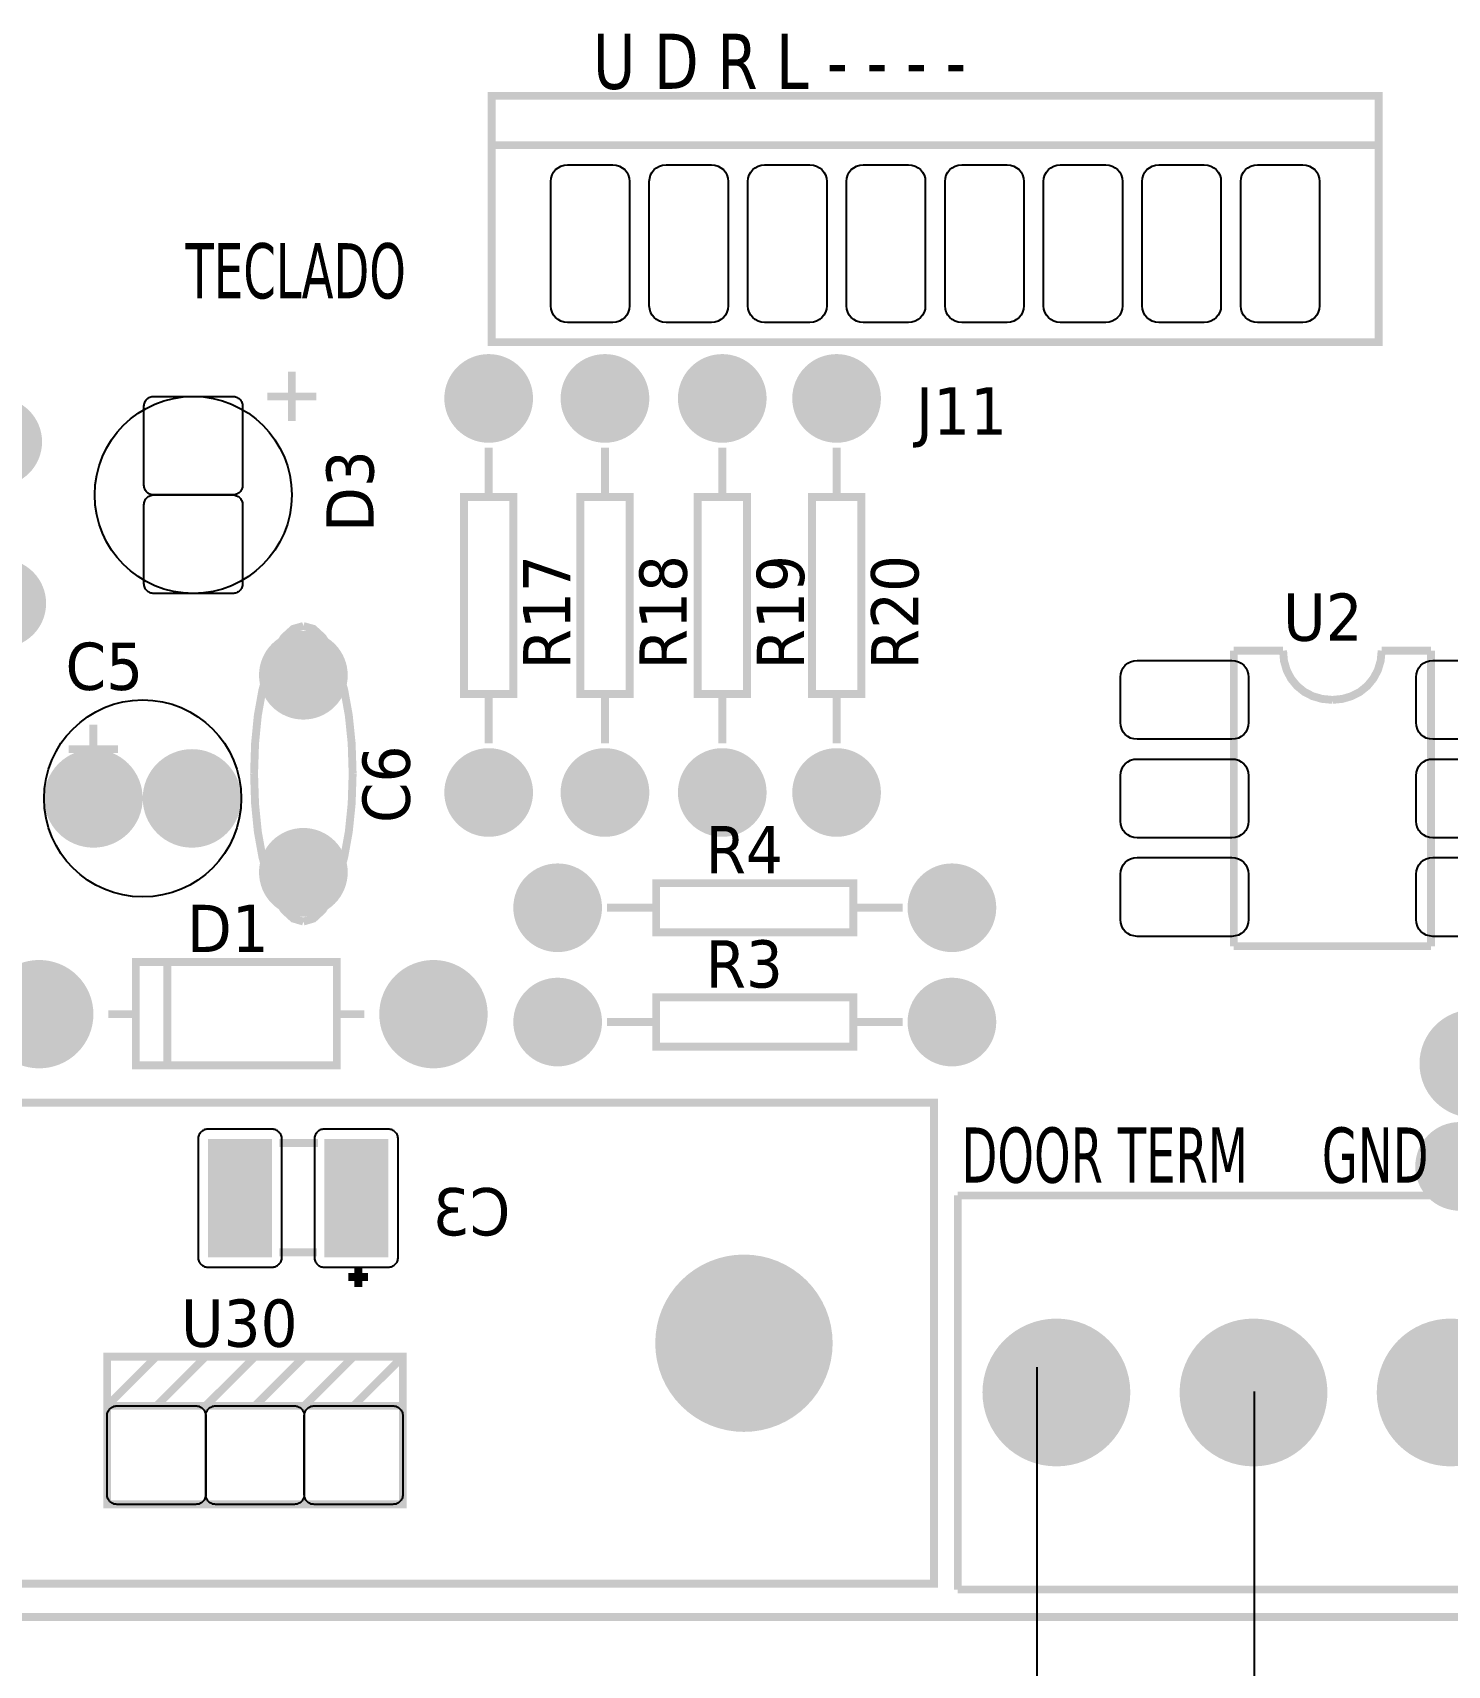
# Model space of a CAD drawing. Header units: millimetres. Extents: x 123.5 to 144.3, y 105.4 to 121.6.
# Drawn here: x 128.604 to 130.757, y 109.241 to 111.727 of the extents above; entities that cross this region are included whole.
import ezdxf

# ---------------------------------------------------------------- set-up
doc = ezdxf.new("R2010")
doc.units = ezdxf.units.MM
doc.layers.add('DESC', color=250, linetype='Continuous')
doc.layers.add('WIRES', color=7, linetype='Continuous')
doc.styles.get("Standard").update_dxf_attribs({"font": 'tahoma.ttf'})

# ---------------------------------------------------------------- blocks, each defined once
blk = doc.blocks.new('RPAD')
blk.add_trace([(-0.5, -0.5), (-0.5, 0.5), (0.5, -0.5), (0.5, 0.5)])
blk = doc.blocks.new('EPAD')
at = {"const_width": 0.5}
blk.add_lwpolyline([(-0.25, 0, 1), (0.25, 0, 1)], format="xyb", close=True, dxfattribs=at)
blk = doc.blocks.new('TarIncu')
at = {"const_width": 0.008}
for points in [[(128.0244, 112.5934), (132.4049, 112.5934), (132.4049, 116.2458), (128.0244, 116.2458), (128.0244, 112.5934)], [(128.0244, 112.5934), (132.4049, 112.5934), (132.4049, 116.2458), (128.0244, 116.2458), (128.0244, 112.5934)], [(128.0244, 112.5934), (132.4049, 112.5934), (132.4049, 116.2458), (128.0244, 116.2458), (128.0244, 112.5934)], [(129.4924, 113.8875), (130.3924, 113.8875), (130.3924, 114.1375), (129.4924, 114.1375), (129.4924, 113.8875)], [(129.4924, 113.8875), (130.3924, 113.8875), (130.3924, 114.1375), (129.4924, 114.1375), (129.4924, 113.8875)], [(129.4924, 113.8875), (130.3924, 113.8875), (130.3924, 114.1375), (129.4924, 114.1375), (129.4924, 113.8875)], [(129.4924, 114.0875), (130.3924, 114.0875)], [(129.4924, 114.0875), (130.3924, 114.0875)], [(129.4924, 114.0875), (130.3924, 114.0875)], [(129.2897, 113.8574), (129.2897, 113.8074)], [(129.2897, 113.8574), (129.2897, 113.8074)], [(129.2897, 113.8574), (129.2897, 113.8074)], [(129.3147, 113.8324), (129.2647, 113.8324)], [(129.3147, 113.8324), (129.2647, 113.8324)], [(129.3147, 113.8324), (129.2647, 113.8324)], [(129.4894, 113.7804), (129.4894, 113.7304)], [(129.4894, 113.7804), (129.4894, 113.7304)], [(129.4894, 113.7804), (129.4894, 113.7304)], [(129.6074, 113.7804), (129.6074, 113.7304)], [(129.6074, 113.7804), (129.6074, 113.7304)], [(129.6074, 113.7804), (129.6074, 113.7304)], [(129.7264, 113.7804), (129.7264, 113.7304)], [(129.7264, 113.7804), (129.7264, 113.7304)], [(129.7264, 113.7804), (129.7264, 113.7304)], [(129.8424, 113.7804), (129.8424, 113.7304)], [(129.8424, 113.7804), (129.8424, 113.7304)], [(129.8424, 113.7804), (129.8424, 113.7304)], [(129.4644, 113.5304), (129.5144, 113.5304), (129.5144, 113.7304), (129.4644, 113.7304), (129.4644, 113.5304)], [(129.4644, 113.5304), (129.5144, 113.5304), (129.5144, 113.7304), (129.4644, 113.7304), (129.4644, 113.5304)], [(129.4644, 113.5304), (129.5144, 113.5304), (129.5144, 113.7304), (129.4644, 113.7304), (129.4644, 113.5304)], [(129.5824, 113.5304), (129.6324, 113.5304), (129.6324, 113.7304), (129.5824, 113.7304), (129.5824, 113.5304)], [(129.5824, 113.5304), (129.6324, 113.5304), (129.6324, 113.7304), (129.5824, 113.7304), (129.5824, 113.5304)], [(129.5824, 113.5304), (129.6324, 113.5304), (129.6324, 113.7304), (129.5824, 113.7304), (129.5824, 113.5304)], [(129.7014, 113.5304), (129.7514, 113.5304), (129.7514, 113.7304), (129.7014, 113.7304), (129.7014, 113.5304)], [(129.7014, 113.5304), (129.7514, 113.5304), (129.7514, 113.7304), (129.7014, 113.7304), (129.7014, 113.5304)], [(129.7014, 113.5304), (129.7514, 113.5304), (129.7514, 113.7304), (129.7014, 113.7304), (129.7014, 113.5304)], [(129.8174, 113.5304), (129.8674, 113.5304), (129.8674, 113.7304), (129.8174, 113.7304), (129.8174, 113.5304)], [(129.8174, 113.5304), (129.8674, 113.5304), (129.8674, 113.7304), (129.8174, 113.7304), (129.8174, 113.5304)], [(129.8174, 113.5304), (129.8674, 113.5304), (129.8674, 113.7304), (129.8174, 113.7304), (129.8174, 113.5304)], [(129.3014, 113.5994), (129.2912, 113.5965), (129.2817, 113.5879), (129.2732, 113.5744), (129.2659, 113.5563), (129.2598, 113.5342), (129.2552, 113.5087), (129.2524, 113.4803), (129.2514, 113.4494)], [(129.3014, 113.5994), (129.2912, 113.5965), (129.2817, 113.5879), (129.2732, 113.5744), (129.2659, 113.5563), (129.2598, 113.5342), (129.2552, 113.5087), (129.2524, 113.4803), (129.2514, 113.4494)], [(129.3014, 113.5994), (129.2912, 113.5965), (129.2817, 113.5879), (129.2732, 113.5744), (129.2659, 113.5563), (129.2598, 113.5342), (129.2552, 113.5087), (129.2524, 113.4803), (129.2514, 113.4494)], [(129.3014, 113.5994), (129.3116, 113.5965), (129.321, 113.5879), (129.3295, 113.5744), (129.3369, 113.5563), (129.3429, 113.5342), (129.3475, 113.5087), (129.3504, 113.4803), (129.3514, 113.4494)], [(129.3014, 113.5994), (129.3116, 113.5965), (129.321, 113.5879), (129.3295, 113.5744), (129.3369, 113.5563), (129.3429, 113.5342), (129.3475, 113.5087), (129.3504, 113.4803), (129.3514, 113.4494)], [(129.3014, 113.5994), (129.3116, 113.5965), (129.321, 113.5879), (129.3295, 113.5744), (129.3369, 113.5563), (129.3429, 113.5342), (129.3475, 113.5087), (129.3504, 113.4803), (129.3514, 113.4494)], [(130.2454, 113.5744), (130.2954, 113.5744)], [(130.2454, 113.5744), (130.2454, 113.2744)], [(130.2454, 113.5744), (130.2954, 113.5744)], [(130.2454, 113.5744), (130.2454, 113.2744)], [(130.2454, 113.5744), (130.2954, 113.5744)], [(130.2454, 113.5744), (130.2454, 113.2744)], [(130.3454, 113.5244), (130.3349, 113.5254), (130.3253, 113.5282), (130.3168, 113.5326), (130.3095, 113.5386), (130.3035, 113.5459), (130.2991, 113.5544), (130.2963, 113.564), (130.2954, 113.5744)], [(130.3454, 113.5244), (130.3349, 113.5254), (130.3253, 113.5282), (130.3168, 113.5326), (130.3095, 113.5386), (130.3035, 113.5459), (130.2991, 113.5544), (130.2963, 113.564), (130.2954, 113.5744)], [(130.3454, 113.5244), (130.3349, 113.5254), (130.3253, 113.5282), (130.3168, 113.5326), (130.3095, 113.5386), (130.3035, 113.5459), (130.2991, 113.5544), (130.2963, 113.564), (130.2954, 113.5744)], [(130.3454, 113.5244), (130.3556, 113.5254), (130.365, 113.5282), (130.3735, 113.5326), (130.3809, 113.5386), (130.3869, 113.5459), (130.3915, 113.5544), (130.3944, 113.564), (130.3954, 113.5744)], [(130.3454, 113.5244), (130.3556, 113.5254), (130.365, 113.5282), (130.3735, 113.5326), (130.3809, 113.5386), (130.3869, 113.5459), (130.3915, 113.5544), (130.3944, 113.564), (130.3954, 113.5744)], [(130.3454, 113.5244), (130.3556, 113.5254), (130.365, 113.5282), (130.3735, 113.5326), (130.3809, 113.5386), (130.3869, 113.5459), (130.3915, 113.5544), (130.3944, 113.564), (130.3954, 113.5744)], [(130.3954, 113.5744), (130.4454, 113.5744)], [(130.3954, 113.5744), (130.4454, 113.5744)], [(130.3954, 113.5744), (130.4454, 113.5744)], [(130.4454, 113.5744), (130.4454, 113.2744)], [(130.4454, 113.5744), (130.4454, 113.2744)], [(130.4454, 113.5744), (130.4454, 113.2744)], [(129.4894, 113.5304), (129.4894, 113.4804)], [(129.4894, 113.5304), (129.4894, 113.4804)], [(129.4894, 113.5304), (129.4894, 113.4804)], [(129.6074, 113.5304), (129.6074, 113.4804)], [(129.6074, 113.5304), (129.6074, 113.4804)], [(129.6074, 113.5304), (129.6074, 113.4804)], [(129.7264, 113.5304), (129.7264, 113.4804)], [(129.7264, 113.5304), (129.7264, 113.4804)], [(129.7264, 113.5304), (129.7264, 113.4804)], [(129.8424, 113.5304), (129.8424, 113.4804)], [(129.8424, 113.5304), (129.8424, 113.4804)], [(129.8424, 113.5304), (129.8424, 113.4804)], [(129.0884, 113.4994), (129.0884, 113.4494)], [(129.0884, 113.4994), (129.0884, 113.4494)], [(129.0884, 113.4994), (129.0884, 113.4494)], [(129.0634, 113.4744), (129.1134, 113.4744)], [(129.0634, 113.4744), (129.1134, 113.4744)], [(129.0634, 113.4744), (129.1134, 113.4744)], [(129.3014, 113.2994), (129.2912, 113.3024), (129.2817, 113.3111), (129.2732, 113.3247), (129.2659, 113.3429), (129.2598, 113.3651), (129.2552, 113.3906), (129.2524, 113.4189), (129.2514, 113.4494)], [(129.3014, 113.2994), (129.2912, 113.3024), (129.2817, 113.3111), (129.2732, 113.3247), (129.2659, 113.3429), (129.2598, 113.3651), (129.2552, 113.3906), (129.2524, 113.4189), (129.2514, 113.4494)], [(129.3014, 113.2994), (129.2912, 113.3024), (129.2817, 113.3111), (129.2732, 113.3247), (129.2659, 113.3429), (129.2598, 113.3651), (129.2552, 113.3906), (129.2524, 113.4189), (129.2514, 113.4494)], [(129.3014, 113.2994), (129.3116, 113.3024), (129.321, 113.3111), (129.3295, 113.3247), (129.3369, 113.3429), (129.3429, 113.3651), (129.3475, 113.3906), (129.3504, 113.4189), (129.3514, 113.4494)], [(129.3014, 113.2994), (129.3116, 113.3024), (129.321, 113.3111), (129.3295, 113.3247), (129.3369, 113.3429), (129.3429, 113.3651), (129.3475, 113.3906), (129.3504, 113.4189), (129.3514, 113.4494)], [(129.3014, 113.2994), (129.3116, 113.3024), (129.321, 113.3111), (129.3295, 113.3247), (129.3369, 113.3429), (129.3429, 113.3651), (129.3475, 113.3906), (129.3504, 113.4189), (129.3514, 113.4494)], [(129.6594, 113.2884), (129.8594, 113.2884), (129.8594, 113.3384), (129.6594, 113.3384), (129.6594, 113.2884)], [(129.6594, 113.2884), (129.8594, 113.2884), (129.8594, 113.3384), (129.6594, 113.3384), (129.6594, 113.2884)], [(129.6594, 113.2884), (129.8594, 113.2884), (129.8594, 113.3384), (129.6594, 113.3384), (129.6594, 113.2884)], [(129.6094, 113.3134), (129.6594, 113.3134)], [(129.6094, 113.3134), (129.6594, 113.3134)], [(129.6094, 113.3134), (129.6594, 113.3134)], [(129.8594, 113.3134), (129.9094, 113.3134)], [(129.8594, 113.3134), (129.9094, 113.3134)], [(129.8594, 113.3134), (129.9094, 113.3134)], [(130.2454, 113.2744), (130.4454, 113.2744)], [(130.2454, 113.2744), (130.4454, 113.2744)], [(130.2454, 113.2744), (130.4454, 113.2744)], [(129.1314, 113.1534), (129.3354, 113.1534), (129.3354, 113.2584), (129.1314, 113.2584), (129.1314, 113.1534)], [(129.1314, 113.1534), (129.3354, 113.1534), (129.3354, 113.2584), (129.1314, 113.2584), (129.1314, 113.1534)], [(129.1314, 113.1534), (129.3354, 113.1534), (129.3354, 113.2584), (129.1314, 113.2584), (129.1314, 113.1534)], [(129.1634, 113.2574), (129.1634, 113.1544)], [(129.1634, 113.2574), (129.1634, 113.1544)], [(129.1634, 113.2574), (129.1634, 113.1544)], [(129.6594, 113.1724), (129.8594, 113.1724), (129.8594, 113.2224), (129.6594, 113.2224), (129.6594, 113.1724)], [(129.6594, 113.1724), (129.8594, 113.1724), (129.8594, 113.2224), (129.6594, 113.2224), (129.6594, 113.1724)], [(129.6594, 113.1724), (129.8594, 113.1724), (129.8594, 113.2224), (129.6594, 113.2224), (129.6594, 113.1724)], [(129.1034, 113.2054), (129.1314, 113.2054)], [(129.1034, 113.2054), (129.1314, 113.2054)], [(129.1034, 113.2054), (129.1314, 113.2054)], [(129.3354, 113.2054), (129.3634, 113.2054)], [(129.3354, 113.2054), (129.3634, 113.2054)], [(129.3354, 113.2054), (129.3634, 113.2054)], [(129.6094, 113.1974), (129.6594, 113.1974)], [(129.6094, 113.1974), (129.6594, 113.1974)], [(129.6094, 113.1974), (129.6594, 113.1974)], [(129.8594, 113.1974), (129.9094, 113.1974)], [(129.8594, 113.1974), (129.9094, 113.1974)], [(129.8594, 113.1974), (129.9094, 113.1974)], [(128.5633, 112.6273), (129.9413, 112.6273), (129.9413, 113.1155), (128.5633, 113.1155), (128.5633, 112.6273)], [(128.5633, 112.6273), (129.9413, 112.6273), (129.9413, 113.1155), (128.5633, 113.1155), (128.5633, 112.6273)], [(128.5633, 112.6273), (129.9413, 112.6273), (129.9413, 113.1155), (128.5633, 113.1155), (128.5633, 112.6273)], [(129.2771, 113.0746), (129.3161, 113.0746)], [(129.2771, 113.0746), (129.3161, 113.0746)], [(129.2771, 113.0746), (129.3161, 113.0746)], [(129.9654, 113.0214), (129.9654, 112.6214)], [(130.7654, 113.0214), (130.7654, 112.6214), (129.9654, 112.6214)], [(129.9654, 113.0214), (130.7654, 113.0214)], [(129.9654, 113.0214), (129.9654, 112.6214)], [(130.7654, 113.0214), (130.7654, 112.6214), (129.9654, 112.6214)], [(129.9654, 113.0214), (130.7654, 113.0214)], [(129.9654, 113.0214), (129.9654, 112.6214)], [(130.7654, 113.0214), (130.7654, 112.6214), (129.9654, 112.6214)], [(129.9654, 113.0214), (130.7654, 113.0214)], [(129.2771, 112.9636), (129.3151, 112.9636)], [(129.2771, 112.9636), (129.3151, 112.9636)], [(129.2771, 112.9636), (129.3151, 112.9636)], [(129.3471, 112.9386), (129.3671, 112.9386)], [(129.3471, 112.9386), (129.3671, 112.9386)], [(129.3471, 112.9386), (129.3671, 112.9386)], [(129.3571, 112.9486), (129.3571, 112.9286)], [(129.3571, 112.9486), (129.3571, 112.9286)], [(129.3571, 112.9486), (129.3571, 112.9286)], [(129.1023, 112.8078), (129.1023, 112.8578), (129.4023, 112.8578), (129.4023, 112.8078)], [(129.1023, 112.8078), (129.1523, 112.8578)], [(129.1023, 112.8078), (129.1023, 112.8578), (129.4023, 112.8578), (129.4023, 112.8078)], [(129.1023, 112.8078), (129.1523, 112.8578)], [(129.1023, 112.8078), (129.1023, 112.8578), (129.4023, 112.8578), (129.4023, 112.8078)], [(129.1023, 112.8078), (129.1523, 112.8578)], [(129.1523, 112.8078), (129.2023, 112.8578)], [(129.1523, 112.8078), (129.2023, 112.8578)], [(129.1523, 112.8078), (129.2023, 112.8578)], [(129.2023, 112.8078), (129.2523, 112.8578)], [(129.2023, 112.8078), (129.2523, 112.8578)], [(129.2023, 112.8078), (129.2523, 112.8578)], [(129.2523, 112.8078), (129.3023, 112.8578)], [(129.2523, 112.8078), (129.3023, 112.8578)], [(129.2523, 112.8078), (129.3023, 112.8578)], [(129.3023, 112.8078), (129.3523, 112.8578)], [(129.3023, 112.8078), (129.3523, 112.8578)], [(129.3023, 112.8078), (129.3523, 112.8578)], [(129.3523, 112.8078), (129.4023, 112.8578)], [(129.3523, 112.8078), (129.4023, 112.8578)], [(129.3523, 112.8078), (129.4023, 112.8578)], [(129.1023, 112.7078), (129.4023, 112.7078), (129.4023, 112.8078), (129.1023, 112.8078), (129.1023, 112.7078)], [(129.1023, 112.7078), (129.4023, 112.7078), (129.4023, 112.8078), (129.1023, 112.8078), (129.1023, 112.7078)], [(129.1023, 112.7078), (129.4023, 112.7078), (129.4023, 112.8078), (129.1023, 112.8078), (129.1023, 112.7078)]]:
    blk.add_lwpolyline(points, dxfattribs=at)
for points in [[(129.5694, 114.0675), (129.6154, 114.0675), (129.6189, 114.0672), (129.6221, 114.0662), (129.625, 114.0646), (129.6275, 114.0626), (129.6296, 114.0601), (129.6311, 114.0572), (129.6321, 114.054), (129.6324, 114.0505), (129.6324, 113.9245), (129.6321, 113.921), (129.6311, 113.9178), (129.6296, 113.9149), (129.6275, 113.9124), (129.625, 113.9104), (129.6221, 113.9088), (129.6189, 113.9078), (129.6154, 113.9075), (129.5694, 113.9075), (129.5659, 113.9078), (129.5627, 113.9088), (129.5598, 113.9104), (129.5573, 113.9124), (129.5553, 113.9149), (129.5537, 113.9178), (129.5528, 113.921), (129.5524, 113.9245), (129.5524, 114.0505), (129.5528, 114.054), (129.5537, 114.0572), (129.5553, 114.0601), (129.5573, 114.0626), (129.5598, 114.0646), (129.5627, 114.0662), (129.5659, 114.0672), (129.5694, 114.0675)], [(129.6694, 114.0675), (129.7154, 114.0675), (129.7189, 114.0672), (129.7221, 114.0662), (129.725, 114.0646), (129.7275, 114.0626), (129.7296, 114.0601), (129.7311, 114.0572), (129.7321, 114.054), (129.7324, 114.0505), (129.7324, 113.9245), (129.7321, 113.921), (129.7311, 113.9178), (129.7296, 113.9149), (129.7275, 113.9124), (129.725, 113.9104), (129.7221, 113.9088), (129.7189, 113.9078), (129.7154, 113.9075), (129.6694, 113.9075), (129.6659, 113.9078), (129.6627, 113.9088), (129.6598, 113.9104), (129.6573, 113.9124), (129.6553, 113.9149), (129.6537, 113.9178), (129.6528, 113.921), (129.6524, 113.9245), (129.6524, 114.0505), (129.6528, 114.054), (129.6537, 114.0572), (129.6553, 114.0601), (129.6573, 114.0626), (129.6598, 114.0646), (129.6627, 114.0662), (129.6659, 114.0672), (129.6694, 114.0675)], [(129.7694, 114.0675), (129.8154, 114.0675), (129.8189, 114.0672), (129.8221, 114.0662), (129.825, 114.0646), (129.8275, 114.0626), (129.8296, 114.0601), (129.8311, 114.0572), (129.8321, 114.054), (129.8324, 114.0505), (129.8324, 113.9245), (129.8321, 113.921), (129.8311, 113.9178), (129.8296, 113.9149), (129.8275, 113.9124), (129.825, 113.9104), (129.8221, 113.9088), (129.8189, 113.9078), (129.8154, 113.9075), (129.7694, 113.9075), (129.7659, 113.9078), (129.7627, 113.9088), (129.7598, 113.9104), (129.7573, 113.9124), (129.7553, 113.9149), (129.7537, 113.9178), (129.7528, 113.921), (129.7524, 113.9245), (129.7524, 114.0505), (129.7528, 114.054), (129.7537, 114.0572), (129.7553, 114.0601), (129.7573, 114.0626), (129.7598, 114.0646), (129.7627, 114.0662), (129.7659, 114.0672), (129.7694, 114.0675)], [(129.8694, 114.0675), (129.9154, 114.0675), (129.9189, 114.0672), (129.9221, 114.0662), (129.925, 114.0646), (129.9275, 114.0626), (129.9296, 114.0601), (129.9311, 114.0572), (129.9321, 114.054), (129.9324, 114.0505), (129.9324, 113.9245), (129.9321, 113.921), (129.9311, 113.9178), (129.9296, 113.9149), (129.9275, 113.9124), (129.925, 113.9104), (129.9221, 113.9088), (129.9189, 113.9078), (129.9154, 113.9075), (129.8694, 113.9075), (129.8659, 113.9078), (129.8627, 113.9088), (129.8598, 113.9104), (129.8573, 113.9124), (129.8553, 113.9149), (129.8537, 113.9178), (129.8528, 113.921), (129.8524, 113.9245), (129.8524, 114.0505), (129.8528, 114.054), (129.8537, 114.0572), (129.8553, 114.0601), (129.8573, 114.0626), (129.8598, 114.0646), (129.8627, 114.0662), (129.8659, 114.0672), (129.8694, 114.0675)], [(129.9694, 114.0675), (130.0154, 114.0675), (130.0189, 114.0672), (130.0221, 114.0662), (130.025, 114.0646), (130.0275, 114.0626), (130.0296, 114.0601), (130.0311, 114.0572), (130.0321, 114.054), (130.0324, 114.0505), (130.0324, 113.9245), (130.0321, 113.921), (130.0311, 113.9178), (130.0296, 113.9149), (130.0275, 113.9124), (130.025, 113.9104), (130.0221, 113.9088), (130.0189, 113.9078), (130.0154, 113.9075), (129.9694, 113.9075), (129.9659, 113.9078), (129.9627, 113.9088), (129.9598, 113.9104), (129.9573, 113.9124), (129.9553, 113.9149), (129.9537, 113.9178), (129.9528, 113.921), (129.9524, 113.9245), (129.9524, 114.0505), (129.9528, 114.054), (129.9537, 114.0572), (129.9553, 114.0601), (129.9573, 114.0626), (129.9598, 114.0646), (129.9627, 114.0662), (129.9659, 114.0672), (129.9694, 114.0675)], [(130.0694, 114.0675), (130.1154, 114.0675), (130.1189, 114.0672), (130.1221, 114.0662), (130.125, 114.0646), (130.1275, 114.0626), (130.1296, 114.0601), (130.1311, 114.0572), (130.1321, 114.054), (130.1324, 114.0505), (130.1324, 113.9245), (130.1321, 113.921), (130.1311, 113.9178), (130.1296, 113.9149), (130.1275, 113.9124), (130.125, 113.9104), (130.1221, 113.9088), (130.1189, 113.9078), (130.1154, 113.9075), (130.0694, 113.9075), (130.0659, 113.9078), (130.0627, 113.9088), (130.0598, 113.9104), (130.0573, 113.9124), (130.0553, 113.9149), (130.0537, 113.9178), (130.0528, 113.921), (130.0524, 113.9245), (130.0524, 114.0505), (130.0528, 114.054), (130.0537, 114.0572), (130.0553, 114.0601), (130.0573, 114.0626), (130.0598, 114.0646), (130.0627, 114.0662), (130.0659, 114.0672), (130.0694, 114.0675)], [(130.1694, 114.0675), (130.2154, 114.0675), (130.2189, 114.0672), (130.2221, 114.0662), (130.225, 114.0646), (130.2275, 114.0626), (130.2296, 114.0601), (130.2311, 114.0572), (130.2321, 114.054), (130.2324, 114.0505), (130.2324, 113.9245), (130.2321, 113.921), (130.2311, 113.9178), (130.2296, 113.9149), (130.2275, 113.9124), (130.225, 113.9104), (130.2221, 113.9088), (130.2189, 113.9078), (130.2154, 113.9075), (130.1694, 113.9075), (130.1659, 113.9078), (130.1627, 113.9088), (130.1598, 113.9104), (130.1573, 113.9124), (130.1553, 113.9149), (130.1537, 113.9178), (130.1528, 113.921), (130.1524, 113.9245), (130.1524, 114.0505), (130.1528, 114.054), (130.1537, 114.0572), (130.1553, 114.0601), (130.1573, 114.0626), (130.1598, 114.0646), (130.1627, 114.0662), (130.1659, 114.0672), (130.1694, 114.0675)], [(130.2694, 114.0675), (130.3154, 114.0675), (130.3189, 114.0672), (130.3221, 114.0662), (130.325, 114.0646), (130.3275, 114.0626), (130.3296, 114.0601), (130.3311, 114.0572), (130.3321, 114.054), (130.3324, 114.0505), (130.3324, 113.9245), (130.3321, 113.921), (130.3311, 113.9178), (130.3296, 113.9149), (130.3275, 113.9124), (130.325, 113.9104), (130.3221, 113.9088), (130.3189, 113.9078), (130.3154, 113.9075), (130.2694, 113.9075), (130.2659, 113.9078), (130.2627, 113.9088), (130.2598, 113.9104), (130.2573, 113.9124), (130.2553, 113.9149), (130.2537, 113.9178), (130.2528, 113.921), (130.2524, 113.9245), (130.2524, 114.0505), (130.2528, 114.054), (130.2537, 114.0572), (130.2553, 114.0601), (130.2573, 114.0626), (130.2598, 114.0646), (130.2627, 114.0662), (130.2659, 114.0672), (130.2694, 114.0675)], [(129.2397, 113.8224), (129.2397, 113.7424), (129.2397, 113.7414), (129.2395, 113.7404), (129.2393, 113.7394), (129.2389, 113.7385), (129.2385, 113.7376), (129.238, 113.7368), (129.2375, 113.736), (129.2368, 113.7353), (129.2361, 113.7347), (129.2354, 113.7341), (129.2345, 113.7336), (129.2337, 113.7332), (129.2327, 113.7328), (129.2318, 113.7326), (129.2308, 113.7325), (129.2297, 113.7324), (129.1497, 113.7324), (129.1487, 113.7325), (129.1477, 113.7326), (129.1467, 113.7328), (129.1458, 113.7332), (129.1449, 113.7336), (129.1441, 113.7341), (129.1433, 113.7347), (129.1426, 113.7353), (129.142, 113.736), (129.1414, 113.7368), (129.1409, 113.7376), (129.1405, 113.7385), (129.1402, 113.7394), (129.1399, 113.7404), (129.1398, 113.7414), (129.1397, 113.7424), (129.1397, 113.8224), (129.1398, 113.8234), (129.1399, 113.8245), (129.1402, 113.8254), (129.1405, 113.8263), (129.1409, 113.8272), (129.1414, 113.828), (129.142, 113.8288), (129.1426, 113.8295), (129.1433, 113.8302), (129.1441, 113.8307), (129.1449, 113.8312), (129.1458, 113.8316), (129.1467, 113.832), (129.1477, 113.8322), (129.1487, 113.8324), (129.1497, 113.8324), (129.2297, 113.8324), (129.2308, 113.8324), (129.2318, 113.8322), (129.2327, 113.832), (129.2337, 113.8316), (129.2345, 113.8312), (129.2354, 113.8307), (129.2361, 113.8302), (129.2368, 113.8295), (129.2375, 113.8288), (129.238, 113.828), (129.2385, 113.8272), (129.2389, 113.8263), (129.2393, 113.8254), (129.2395, 113.8245), (129.2397, 113.8234), (129.2397, 113.8224)], [(129.2397, 113.7224), (129.2397, 113.6424), (129.2397, 113.6414), (129.2395, 113.6404), (129.2393, 113.6394), (129.2389, 113.6385), (129.2385, 113.6376), (129.238, 113.6368), (129.2375, 113.636), (129.2368, 113.6353), (129.2361, 113.6347), (129.2354, 113.6341), (129.2345, 113.6336), (129.2337, 113.6332), (129.2327, 113.6328), (129.2318, 113.6326), (129.2308, 113.6325), (129.2297, 113.6324), (129.1497, 113.6324), (129.1487, 113.6325), (129.1477, 113.6326), (129.1467, 113.6328), (129.1458, 113.6332), (129.1449, 113.6336), (129.1441, 113.6341), (129.1433, 113.6347), (129.1426, 113.6353), (129.142, 113.636), (129.1414, 113.6368), (129.1409, 113.6376), (129.1405, 113.6385), (129.1402, 113.6394), (129.1399, 113.6404), (129.1398, 113.6414), (129.1397, 113.6424), (129.1397, 113.7224), (129.1398, 113.7234), (129.1399, 113.7245), (129.1402, 113.7254), (129.1405, 113.7263), (129.1409, 113.7272), (129.1414, 113.728), (129.142, 113.7288), (129.1426, 113.7295), (129.1433, 113.7302), (129.1441, 113.7307), (129.1449, 113.7312), (129.1458, 113.7316), (129.1467, 113.732), (129.1477, 113.7322), (129.1487, 113.7324), (129.1497, 113.7324), (129.2297, 113.7324), (129.2308, 113.7324), (129.2318, 113.7322), (129.2327, 113.732), (129.2337, 113.7316), (129.2345, 113.7312), (129.2354, 113.7307), (129.2361, 113.7302), (129.2368, 113.7295), (129.2375, 113.7288), (129.238, 113.728), (129.2385, 113.7272), (129.2389, 113.7263), (129.2393, 113.7254), (129.2395, 113.7245), (129.2397, 113.7234), (129.2397, 113.7224)], [(130.2604, 113.5474), (130.2604, 113.5014), (130.26, 113.498), (130.2591, 113.4947), (130.2575, 113.4918), (130.2555, 113.4893), (130.2529, 113.4873), (130.2501, 113.4857), (130.2468, 113.4848), (130.2434, 113.4844), (130.1474, 113.4844), (130.1439, 113.4848), (130.1407, 113.4857), (130.1378, 113.4873), (130.1353, 113.4893), (130.1332, 113.4918), (130.1317, 113.4947), (130.1307, 113.498), (130.1304, 113.5014), (130.1304, 113.5474), (130.1307, 113.5509), (130.1317, 113.5541), (130.1332, 113.557), (130.1353, 113.5595), (130.1378, 113.5616), (130.1407, 113.5631), (130.1439, 113.5641), (130.1474, 113.5644), (130.2434, 113.5644), (130.2468, 113.5641), (130.2501, 113.5631), (130.2529, 113.5616), (130.2555, 113.5595), (130.2575, 113.557), (130.2591, 113.5541), (130.26, 113.5509), (130.2604, 113.5474)], [(130.2604, 113.4474), (130.2604, 113.4014), (130.26, 113.398), (130.2591, 113.3947), (130.2575, 113.3918), (130.2555, 113.3893), (130.2529, 113.3873), (130.2501, 113.3857), (130.2468, 113.3848), (130.2434, 113.3844), (130.1474, 113.3844), (130.1439, 113.3848), (130.1407, 113.3857), (130.1378, 113.3873), (130.1353, 113.3893), (130.1332, 113.3918), (130.1317, 113.3947), (130.1307, 113.398), (130.1304, 113.4014), (130.1304, 113.4474), (130.1307, 113.4509), (130.1317, 113.4541), (130.1332, 113.457), (130.1353, 113.4595), (130.1378, 113.4616), (130.1407, 113.4631), (130.1439, 113.4641), (130.1474, 113.4644), (130.2434, 113.4644), (130.2468, 113.4641), (130.2501, 113.4631), (130.2529, 113.4616), (130.2555, 113.4595), (130.2575, 113.457), (130.2591, 113.4541), (130.26, 113.4509), (130.2604, 113.4474)], [(130.2604, 113.3474), (130.2604, 113.3014), (130.26, 113.298), (130.2591, 113.2947), (130.2575, 113.2918), (130.2555, 113.2893), (130.2529, 113.2873), (130.2501, 113.2857), (130.2468, 113.2848), (130.2434, 113.2844), (130.1474, 113.2844), (130.1439, 113.2848), (130.1407, 113.2857), (130.1378, 113.2873), (130.1353, 113.2893), (130.1332, 113.2918), (130.1317, 113.2947), (130.1307, 113.298), (130.1304, 113.3014), (130.1304, 113.3474), (130.1307, 113.3509), (130.1317, 113.3541), (130.1332, 113.357), (130.1353, 113.3595), (130.1378, 113.3616), (130.1407, 113.3631), (130.1439, 113.3641), (130.1474, 113.3644), (130.2434, 113.3644), (130.2468, 113.3641), (130.2501, 113.3631), (130.2529, 113.3616), (130.2555, 113.3595), (130.2575, 113.357), (130.2591, 113.3541), (130.26, 113.3509), (130.2604, 113.3474)], [(129.2046, 112.9486), (129.2696, 112.9486), (129.2706, 112.9487), (129.2716, 112.9488), (129.2726, 112.9491), (129.2735, 112.9494), (129.2744, 112.9498), (129.2752, 112.9503), (129.276, 112.9509), (129.2767, 112.9515), (129.2773, 112.9522), (129.2779, 112.953), (129.2784, 112.9538), (129.2788, 112.9547), (129.2791, 112.9556), (129.2794, 112.9566), (129.2795, 112.9576), (129.2796, 112.9586), (129.2796, 113.0786), (129.2795, 113.0797), (129.2794, 113.0807), (129.2791, 113.0816), (129.2788, 113.0826), (129.2784, 113.0834), (129.2779, 113.0843), (129.2773, 113.085), (129.2767, 113.0857), (129.276, 113.0864), (129.2752, 113.0869), (129.2744, 113.0874), (129.2735, 113.0879), (129.2726, 113.0882), (129.2716, 113.0884), (129.2706, 113.0886), (129.2696, 113.0886), (129.2046, 113.0886), (129.2035, 113.0886), (129.2025, 113.0884), (129.2016, 113.0882), (129.2006, 113.0879), (129.1998, 113.0874), (129.1989, 113.0869), (129.1982, 113.0864), (129.1975, 113.0857), (129.1968, 113.085), (129.1963, 113.0843), (129.1958, 113.0834), (129.1953, 113.0826), (129.195, 113.0816), (129.1948, 113.0807), (129.1946, 113.0797), (129.1946, 113.0786), (129.1946, 112.9586), (129.1946, 112.9576), (129.1948, 112.9566), (129.195, 112.9556), (129.1953, 112.9547), (129.1958, 112.9538), (129.1963, 112.953), (129.1968, 112.9522), (129.1975, 112.9515), (129.1982, 112.9509), (129.1989, 112.9503), (129.1998, 112.9498), (129.2006, 112.9494), (129.2016, 112.9491), (129.2025, 112.9488), (129.2035, 112.9487), (129.2046, 112.9486)], [(129.3226, 112.9486), (129.3876, 112.9486), (129.3886, 112.9487), (129.3896, 112.9488), (129.3906, 112.9491), (129.3915, 112.9494), (129.3924, 112.9498), (129.3932, 112.9503), (129.394, 112.9509), (129.3947, 112.9515), (129.3953, 112.9522), (129.3959, 112.953), (129.3964, 112.9538), (129.3968, 112.9547), (129.3971, 112.9556), (129.3974, 112.9566), (129.3975, 112.9576), (129.3976, 112.9586), (129.3976, 113.0786), (129.3975, 113.0797), (129.3974, 113.0807), (129.3971, 113.0816), (129.3968, 113.0826), (129.3964, 113.0834), (129.3959, 113.0843), (129.3953, 113.085), (129.3947, 113.0857), (129.394, 113.0864), (129.3932, 113.0869), (129.3924, 113.0874), (129.3915, 113.0879), (129.3906, 113.0882), (129.3896, 113.0884), (129.3886, 113.0886), (129.3876, 113.0886), (129.3226, 113.0886), (129.3215, 113.0886), (129.3205, 113.0884), (129.3196, 113.0882), (129.3186, 113.0879), (129.3178, 113.0874), (129.3169, 113.0869), (129.3162, 113.0864), (129.3155, 113.0857), (129.3148, 113.085), (129.3143, 113.0843), (129.3138, 113.0834), (129.3133, 113.0826), (129.313, 113.0816), (129.3128, 113.0807), (129.3126, 113.0797), (129.3126, 113.0786), (129.3126, 112.9586), (129.3126, 112.9576), (129.3128, 112.9566), (129.313, 112.9556), (129.3133, 112.9547), (129.3138, 112.9538), (129.3143, 112.953), (129.3148, 112.9522), (129.3155, 112.9515), (129.3162, 112.9509), (129.3169, 112.9503), (129.3178, 112.9498), (129.3186, 112.9494), (129.3196, 112.9491), (129.3205, 112.9488), (129.3215, 112.9487), (129.3226, 112.9486)], [(129.1123, 112.8078), (129.1923, 112.8078), (129.1933, 112.8078), (129.1943, 112.8076), (129.1953, 112.8074), (129.1962, 112.807), (129.1971, 112.8066), (129.1979, 112.8061), (129.1987, 112.8056), (129.1994, 112.8049), (129.2001, 112.8042), (129.2006, 112.8034), (129.2011, 112.8026), (129.2015, 112.8017), (129.2019, 112.8008), (129.2021, 112.7999), (129.2023, 112.7988), (129.2023, 112.7978), (129.2023, 112.7178), (129.2023, 112.7168), (129.2021, 112.7158), (129.2019, 112.7148), (129.2015, 112.7139), (129.2011, 112.713), (129.2006, 112.7122), (129.2001, 112.7114), (129.1994, 112.7107), (129.1987, 112.7101), (129.1979, 112.7095), (129.1971, 112.709), (129.1962, 112.7086), (129.1953, 112.7082), (129.1943, 112.708), (129.1933, 112.7079), (129.1923, 112.7078), (129.1123, 112.7078), (129.1113, 112.7079), (129.1103, 112.708), (129.1093, 112.7082), (129.1084, 112.7086), (129.1075, 112.709), (129.1067, 112.7095), (129.1059, 112.7101), (129.1052, 112.7107), (129.1046, 112.7114), (129.104, 112.7122), (129.1035, 112.713), (129.1031, 112.7139), (129.1027, 112.7148), (129.1025, 112.7158), (129.1024, 112.7168), (129.1023, 112.7178), (129.1023, 112.7978), (129.1024, 112.7988), (129.1025, 112.7999), (129.1027, 112.8008), (129.1031, 112.8017), (129.1035, 112.8026), (129.104, 112.8034), (129.1046, 112.8042), (129.1052, 112.8049), (129.1059, 112.8056), (129.1067, 112.8061), (129.1075, 112.8066), (129.1084, 112.807), (129.1093, 112.8074), (129.1103, 112.8076), (129.1113, 112.8078), (129.1123, 112.8078)], [(129.2123, 112.8078), (129.2923, 112.8078), (129.2933, 112.8078), (129.2943, 112.8076), (129.2953, 112.8074), (129.2962, 112.807), (129.2971, 112.8066), (129.2979, 112.8061), (129.2987, 112.8056), (129.2994, 112.8049), (129.3001, 112.8042), (129.3006, 112.8034), (129.3011, 112.8026), (129.3015, 112.8017), (129.3019, 112.8008), (129.3021, 112.7999), (129.3023, 112.7988), (129.3023, 112.7978), (129.3023, 112.7178), (129.3023, 112.7168), (129.3021, 112.7158), (129.3019, 112.7148), (129.3015, 112.7139), (129.3011, 112.713), (129.3006, 112.7122), (129.3001, 112.7114), (129.2994, 112.7107), (129.2987, 112.7101), (129.2979, 112.7095), (129.2971, 112.709), (129.2962, 112.7086), (129.2953, 112.7082), (129.2943, 112.708), (129.2933, 112.7079), (129.2923, 112.7078), (129.2123, 112.7078), (129.2113, 112.7079), (129.2103, 112.708), (129.2093, 112.7082), (129.2084, 112.7086), (129.2075, 112.709), (129.2067, 112.7095), (129.2059, 112.7101), (129.2052, 112.7107), (129.2046, 112.7114), (129.204, 112.7122), (129.2035, 112.713), (129.2031, 112.7139), (129.2027, 112.7148), (129.2025, 112.7158), (129.2024, 112.7168), (129.2023, 112.7178), (129.2023, 112.7978), (129.2024, 112.7988), (129.2025, 112.7999), (129.2027, 112.8008), (129.2031, 112.8017), (129.2035, 112.8026), (129.204, 112.8034), (129.2046, 112.8042), (129.2052, 112.8049), (129.2059, 112.8056), (129.2067, 112.8061), (129.2075, 112.8066), (129.2084, 112.807), (129.2093, 112.8074), (129.2103, 112.8076), (129.2113, 112.8078), (129.2123, 112.8078)], [(129.3123, 112.8078), (129.3923, 112.8078), (129.3933, 112.8078), (129.3943, 112.8076), (129.3953, 112.8074), (129.3962, 112.807), (129.3971, 112.8066), (129.3979, 112.8061), (129.3987, 112.8056), (129.3994, 112.8049), (129.4001, 112.8042), (129.4006, 112.8034), (129.4011, 112.8026), (129.4015, 112.8017), (129.4019, 112.8008), (129.4021, 112.7999), (129.4023, 112.7988), (129.4023, 112.7978), (129.4023, 112.7178), (129.4023, 112.7168), (129.4021, 112.7158), (129.4019, 112.7148), (129.4015, 112.7139), (129.4011, 112.713), (129.4006, 112.7122), (129.4001, 112.7114), (129.3994, 112.7107), (129.3987, 112.7101), (129.3979, 112.7095), (129.3971, 112.709), (129.3962, 112.7086), (129.3953, 112.7082), (129.3943, 112.708), (129.3933, 112.7079), (129.3923, 112.7078), (129.3123, 112.7078), (129.3113, 112.7079), (129.3103, 112.708), (129.3093, 112.7082), (129.3084, 112.7086), (129.3075, 112.709), (129.3067, 112.7095), (129.3059, 112.7101), (129.3052, 112.7107), (129.3046, 112.7114), (129.304, 112.7122), (129.3035, 112.713), (129.3031, 112.7139), (129.3027, 112.7148), (129.3025, 112.7158), (129.3024, 112.7168), (129.3023, 112.7178), (129.3023, 112.7978), (129.3024, 112.7988), (129.3025, 112.7999), (129.3027, 112.8008), (129.3031, 112.8017), (129.3035, 112.8026), (129.304, 112.8034), (129.3046, 112.8042), (129.3052, 112.8049), (129.3059, 112.8056), (129.3067, 112.8061), (129.3075, 112.8066), (129.3084, 112.807), (129.3093, 112.8074), (129.3103, 112.8076), (129.3113, 112.8078), (129.3123, 112.8078)]]:
    blk.add_lwpolyline(points, close=True)
for points in [[(130.5434, 113.4844), (130.4474, 113.4844), (130.4439, 113.4848), (130.4407, 113.4857), (130.4378, 113.4873), (130.4353, 113.4893), (130.4332, 113.4918), (130.4317, 113.4947), (130.4307, 113.498), (130.4304, 113.5014), (130.4304, 113.5474), (130.4307, 113.5509), (130.4317, 113.5541), (130.4332, 113.557), (130.4353, 113.5595), (130.4378, 113.5616), (130.4407, 113.5631), (130.4439, 113.5641), (130.4474, 113.5644), (130.5434, 113.5644)], [(130.5434, 113.3844), (130.4474, 113.3844), (130.4439, 113.3848), (130.4407, 113.3857), (130.4378, 113.3873), (130.4353, 113.3893), (130.4332, 113.3918), (130.4317, 113.3947), (130.4307, 113.398), (130.4304, 113.4014), (130.4304, 113.4474), (130.4307, 113.4509), (130.4317, 113.4541), (130.4332, 113.457), (130.4353, 113.4595), (130.4378, 113.4616), (130.4407, 113.4631), (130.4439, 113.4641), (130.4474, 113.4644), (130.5434, 113.4644)], [(130.5434, 113.2844), (130.4474, 113.2844), (130.4439, 113.2848), (130.4407, 113.2857), (130.4378, 113.2873), (130.4353, 113.2893), (130.4332, 113.2918), (130.4317, 113.2947), (130.4307, 113.298), (130.4304, 113.3014), (130.4304, 113.3474), (130.4307, 113.3509), (130.4317, 113.3541), (130.4332, 113.357), (130.4353, 113.3595), (130.4378, 113.3616), (130.4407, 113.3631), (130.4439, 113.3641), (130.4474, 113.3644), (130.5434, 113.3644)]]:
    blk.add_lwpolyline(points)
for centre, radius in [((129.1897, 113.7324), 0.1), ((129.1897, 113.7324), 0.1), ((129.1897, 113.7324), 0.1), ((129.1897, 113.7324), 0), ((129.1897, 113.7324), 0), ((129.1897, 113.7324), 0), ((129.1384, 113.4244), 0.1), ((129.1384, 113.4244), 0.1), ((129.1384, 113.4244), 0.1)]:
    blk.add_circle(centre, radius)
for p, xscale, yscale in [((129.4894, 113.8304), 0.09, 0.09), ((129.6074, 113.8304), 0.09, 0.09), ((129.7264, 113.8304), 0.09, 0.09), ((129.8424, 113.8304), 0.09, 0.09), ((128.9913, 113.7863), 0.09, 0.09), ((128.9954, 113.6224), 0.09, 0.09), ((129.3014, 113.5494), 0.09, 0.09), ((129.0884, 113.4244), 0.1, 0.1), ((129.1884, 113.4244), 0.1, 0.1), ((129.4894, 113.4304), 0.09, 0.09), ((129.6074, 113.4304), 0.09, 0.09), ((129.7264, 113.4304), 0.09, 0.09), ((129.8424, 113.4304), 0.09, 0.09), ((129.3014, 113.3494), 0.09, 0.09), ((129.5594, 113.3134), 0.09, 0.09), ((129.9594, 113.3134), 0.09, 0.09), ((129.0334, 113.2054), 0.11, 0.11), ((129.4334, 113.2054), 0.11, 0.11), ((129.5594, 113.1974), 0.09, 0.09), ((129.9594, 113.1974), 0.09, 0.09), ((130.4888, 113.1552), 0.11, 0.11), ((130.4745, 113.0509), 0.09, 0.09), ((129.7484, 112.8714), 0.18, 0.18), ((130.0654, 112.8214), 0.15, 0.15), ((130.2654, 112.8214), 0.15, 0.15), ((130.4654, 112.8214), 0.15, 0.15)]:
    blk.add_blockref('EPAD', p, dxfattribs=dict(xscale=xscale, yscale=yscale))
at = {"xscale": 0.065, "yscale": 0.12, "rotation": 180}
for p in [(129.2371, 113.0186), (129.3551, 113.0186)]:
    blk.add_blockref('RPAD', p, dxfattribs=at)
for s, height, width, p in [('U D R L - - - -', 0.056, 0.892857, (129.5952, 114.1446)), ('U D R L - - - -', 0.056, 0.892857, (129.5952, 114.1446)), ('U D R L - - - -', 0.056, 0.892857, (129.5952, 114.1446)), ('TECLADO', 0.056, 0.714286, (129.1818, 113.932)), ('TECLADO', 0.056, 0.714286, (129.1818, 113.932)), ('TECLADO', 0.056, 0.714286, (129.1818, 113.932)), ('J11', 0.048, 1.041667, (129.923, 113.7937)), ('J11', 0.048, 1.041667, (129.923, 113.7937)), ('J11', 0.048, 1.041667, (129.923, 113.7937)), ('U2', 0.048, 1.041667, (130.2954, 113.5844)), ('U2', 0.048, 1.041667, (130.2954, 113.5844)), ('U2', 0.048, 1.041667, (130.2954, 113.5844)), ('C5', 0.048, 1.041667, (129.0601, 113.5345)), ('C5', 0.048, 1.041667, (129.0601, 113.5345)), ('C5', 0.048, 1.041667, (129.0601, 113.5345)), ('R4', 0.048, 1.041667, (129.7094, 113.3484)), ('R4', 0.048, 1.041667, (129.7094, 113.3484)), ('R4', 0.048, 1.041667, (129.7094, 113.3484)), ('D1', 0.048, 1.041667, (129.1834, 113.2684)), ('D1', 0.048, 1.041667, (129.1834, 113.2684)), ('D1', 0.048, 1.041667, (129.1834, 113.2684)), ('R3', 0.048, 1.041667, (129.7094, 113.2324)), ('R3', 0.048, 1.041667, (129.7094, 113.2324)), ('R3', 0.048, 1.041667, (129.7094, 113.2324)), ('DOOR TERM     GND', 0.056, 0.714286, (129.9692, 113.0344)), ('DOOR TERM     GND', 0.056, 0.714286, (129.9692, 113.0344)), ('DOOR TERM     GND', 0.056, 0.714286, (129.9692, 113.0344)), ('U30', 0.048, 1.041667, (129.1773, 112.8678)), ('U30', 0.048, 1.041667, (129.1773, 112.8678)), ('U30', 0.048, 1.041667, (129.1773, 112.8678))]:
    blk.add_text(s, height=height, dxfattribs=dict(width=width)).set_placement(p)
at = {"width": 1.041667}
for s, p in [('D3', (129.3727, 113.6949)), ('D3', (129.3727, 113.6949)), ('D3', (129.3727, 113.6949)), ('R17', (129.5724, 113.5554)), ('R17', (129.5724, 113.5554)), ('R17', (129.5724, 113.5554)), ('R18', (129.6904, 113.5554)), ('R18', (129.6904, 113.5554)), ('R18', (129.6904, 113.5554)), ('R19', (129.8094, 113.5554)), ('R19', (129.8094, 113.5554)), ('R19', (129.8094, 113.5554)), ('R20', (129.9254, 113.5554)), ('R20', (129.9254, 113.5554)), ('R20', (129.9254, 113.5554)), ('C6', (129.4094, 113.3994)), ('C6', (129.4094, 113.3994)), ('C6', (129.4094, 113.3994))]:
    blk.add_text(s, height=0.048, rotation=90, dxfattribs=at).set_placement(p)
at = {"text_generation_flag": 2, "width": 1.041667}
blk.add_text('C3', height=0.048, dxfattribs=at).set_placement((129.5114, 112.9809))
blk.add_text('C3', height=0.048, dxfattribs=at).set_placement((129.5114, 112.9809))
blk.add_text('C3', height=0.048, dxfattribs=at).set_placement((129.5114, 112.9809))

msp = doc.modelspace()

# ---------------------------------------------------------------- linework, layer by layer
at = {"layer": 'WIRES'}
for p, q in [((130.132, 109.695), (130.132, 109.1736)), ((130.4626, 109.6581), (130.4626, 109.0759))]:
    msp.add_line(p, q, dxfattribs=at)

# ---------------------------------------------------------------- block references
at = {"layer": 'DESC', "xscale": 1.5, "yscale": 1.5, "zscale": 1.5}
msp.add_blockref('TarIncu', (-64.9364, -59.5756), dxfattribs=at)

doc.saveas('drawing.dxf')
